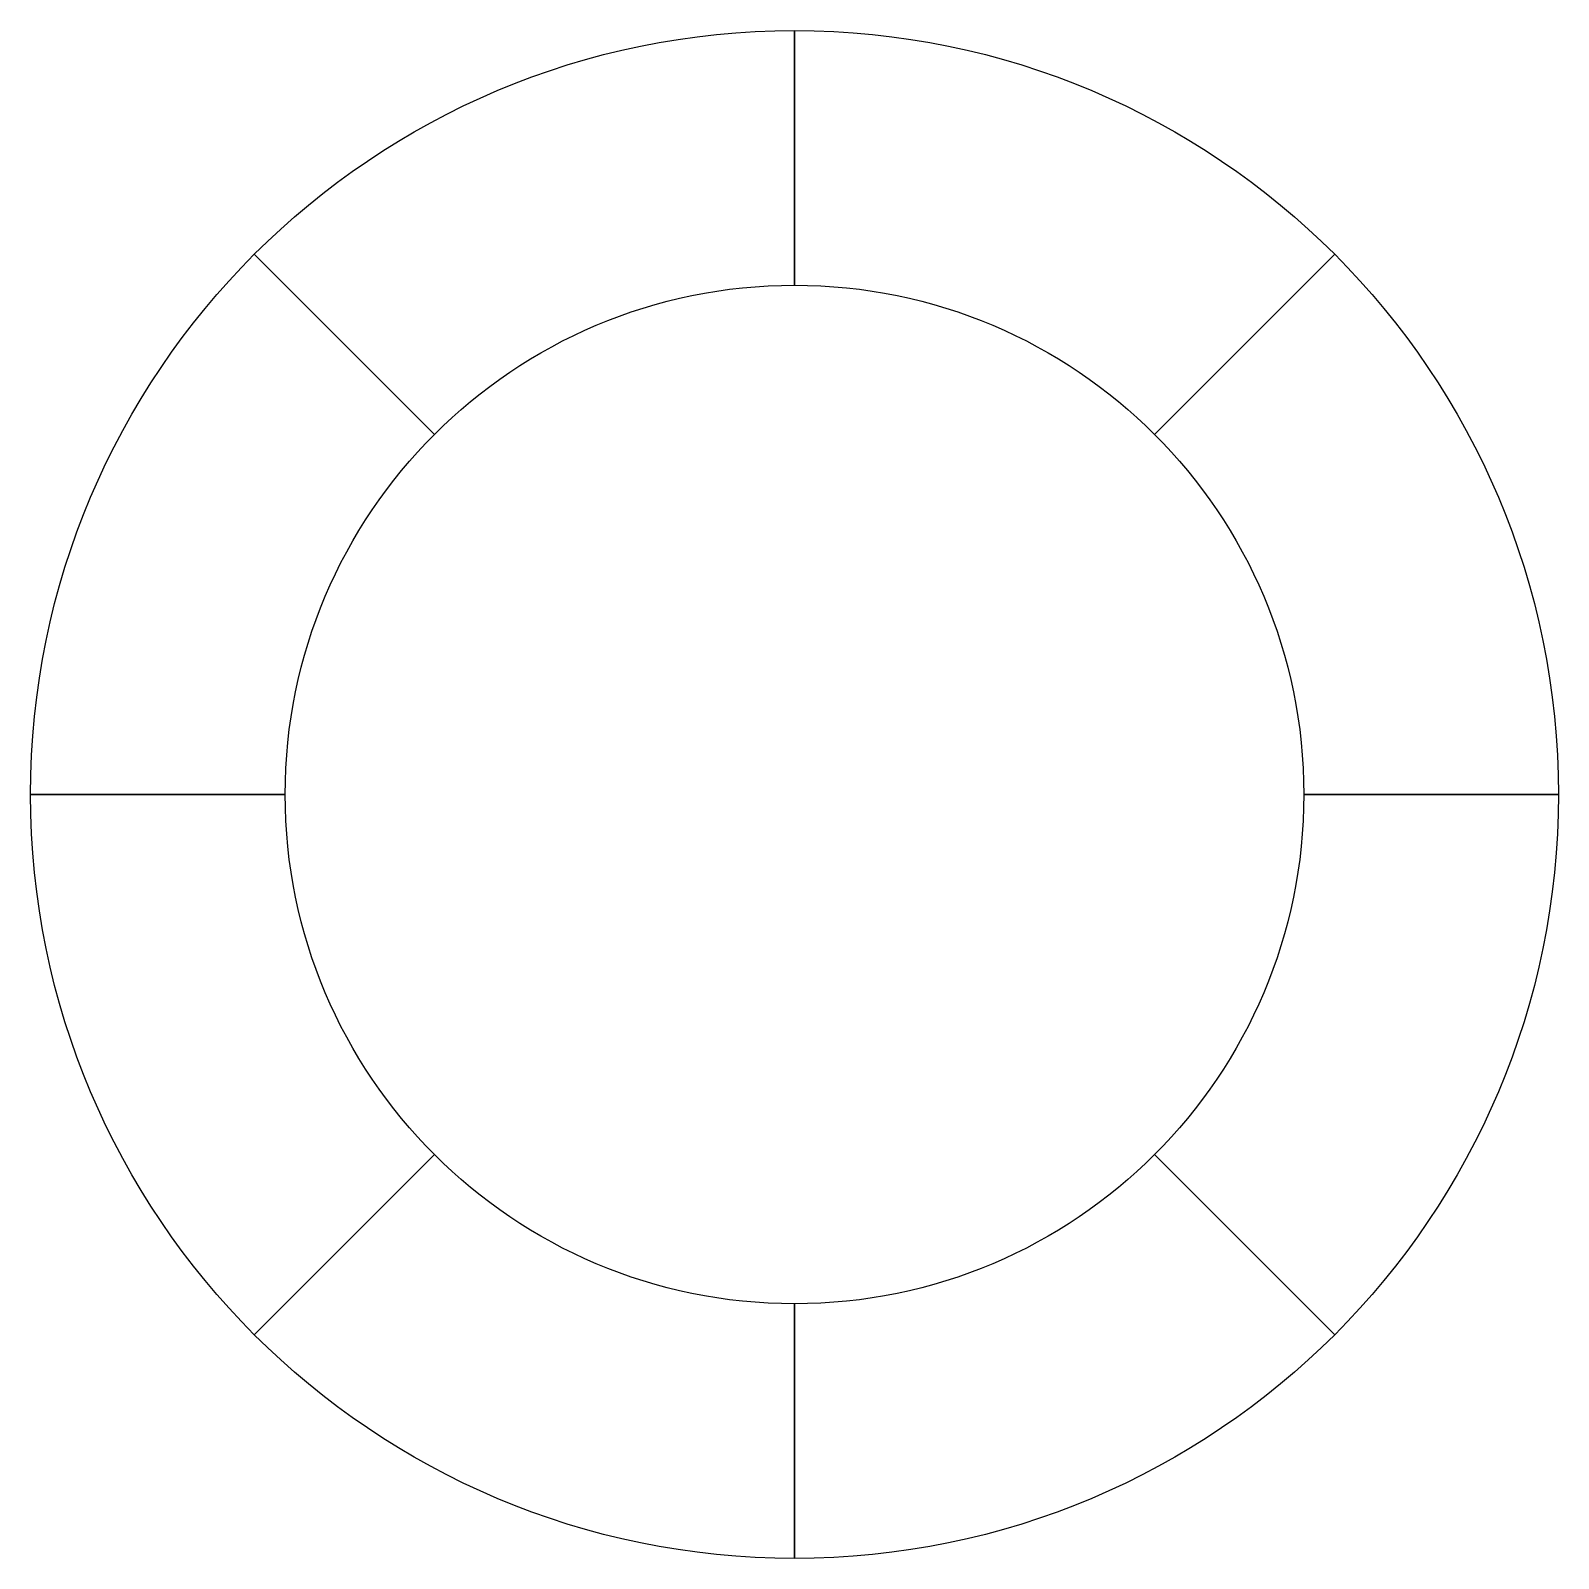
# Model space of a CAD drawing. Header units: inches. Extents: x -75 to 75, y -75 to 75.
import ezdxf

# ---------------------------------------------------------------- set-up
doc = ezdxf.new("R2010")
doc.units = ezdxf.units.IN
doc.header["$MEASUREMENT"] = 0
doc.layers.add('Layer1', color=7, linetype='Continuous')

msp = doc.modelspace()

# ---------------------------------------------------------------- linework, layer by layer
at = {"layer": 'Layer1'}
for centre, radius in [((0, 0), 75), ((0, 0, 100), 50), ((0, 0, -100), 50)]:
    msp.add_circle(centre, radius, dxfattribs=at)
for points in [[(0, 50, 100), (0, 75), (0, 50, -100)], [(-35.36, 35.36, 100), (-53.03, 53.03), (-35.36, 35.36, -100)], [(35.36, 35.36, 100), (53.03, 53.03), (35.36, 35.36, -100)], [(50, 0, 100), (75, 0), (50, 0, -100)], [(-50, 0, 100), (-75, 0), (-50, 0, -100)], [(-35.36, -35.36, 100), (-53.03, -53.03), (-35.36, -35.36, -100)], [(35.36, -35.36, 100), (53.03, -53.03), (35.36, -35.36, -100)], [(0, -50, 100), (0, -75), (0, -50, -100)]]:
    msp.add_spline(points, degree=3, dxfattribs=at)

doc.saveas('drawing.dxf')
